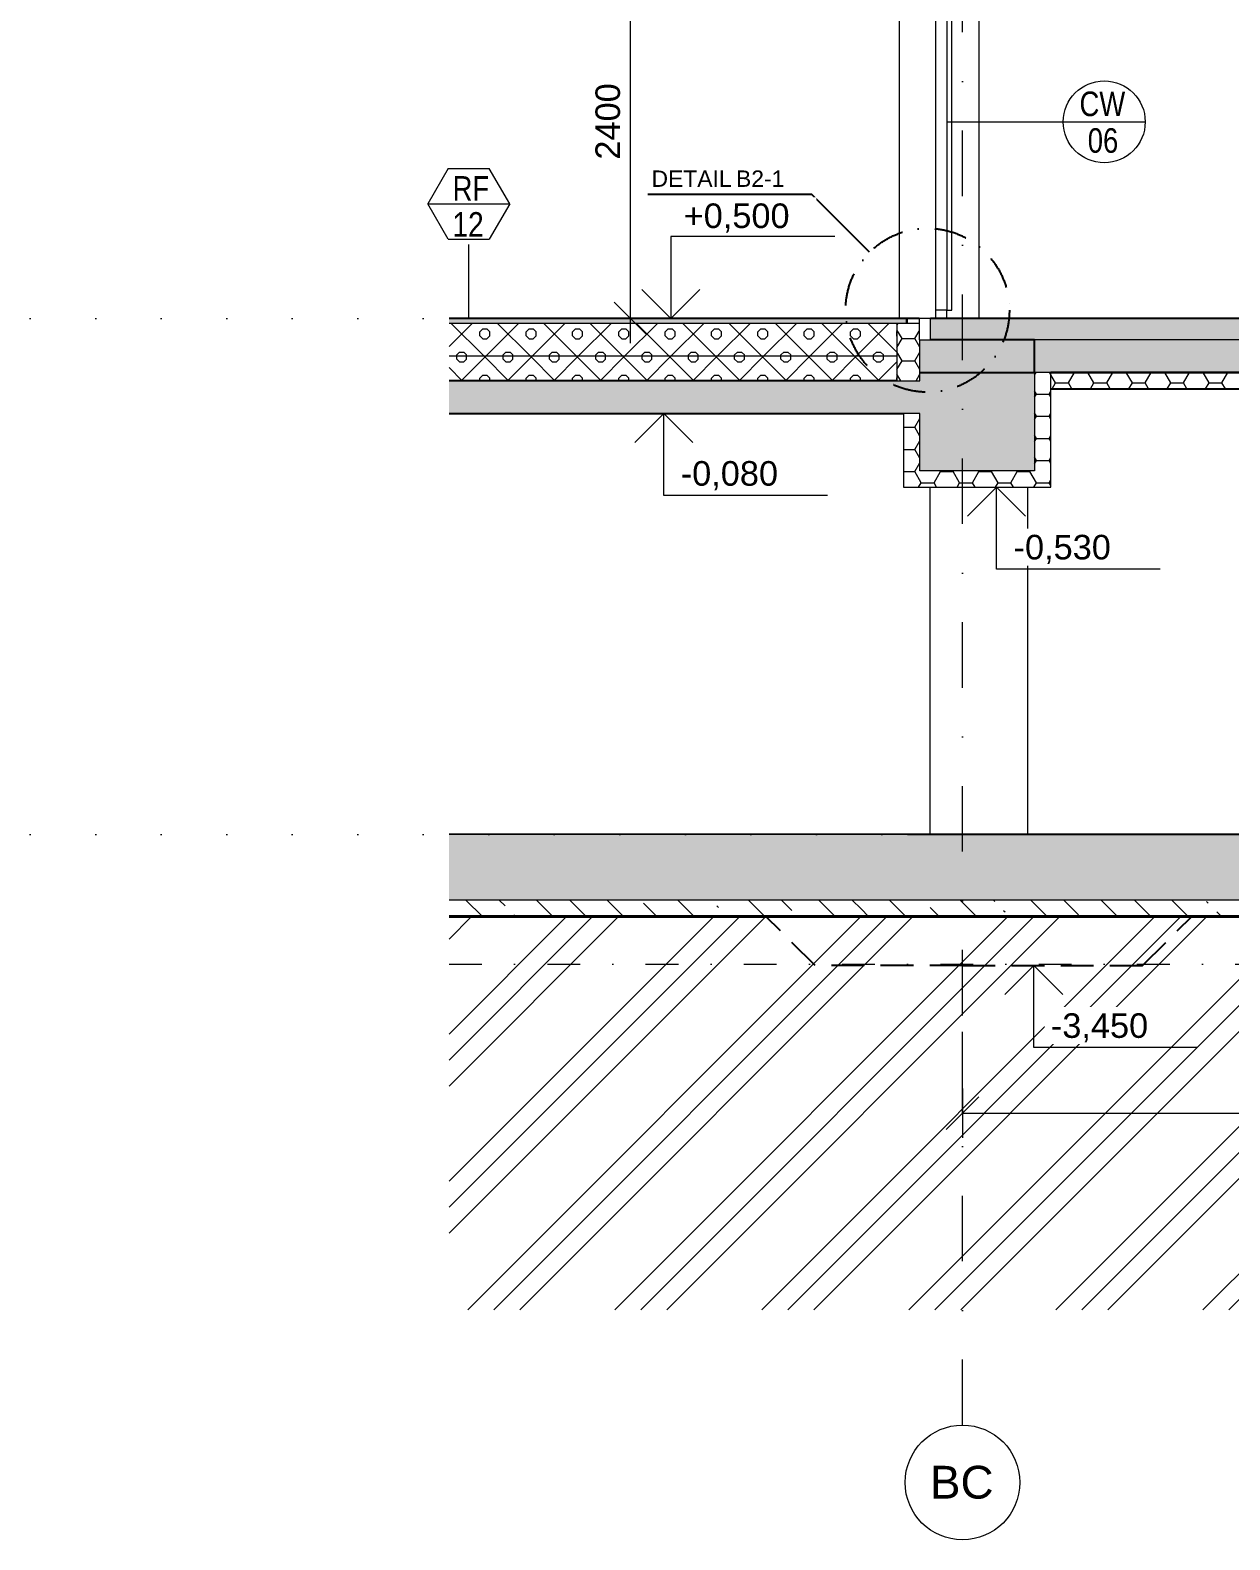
# Model space of a CAD drawing. Header units: millimetres. Extents: x -10201 to 171407, y -8645 to 72638.
# Drawn here: x 34618 to 41944, y -6954 to 2259 of the extents above; entities that cross this region are included whole.
import ezdxf

# ---------------------------------------------------------------- set-up
doc = ezdxf.new("R2010")
doc.units = ezdxf.units.MM
for name, pattern in [('HA_Dash_3mm-S1mm', [300, 200, -100]), ('HA_DashDot_10mm-S3mm', [1000, 400, -300, 0, -300]), ('HA_DashDot_4mm-S1mm', [400, 200, -100, 0, -100]), ('HA_DashDot_6mm-S2mm', [600, 200, -200, 0, -200]), ('HA_Dot-S4mm', [400, 0, -400])]:
    doc.linetypes.add(name, pattern=pattern)
for name, color, linetype, lineweight in [('A-____-____-DIMS', 9, 'Continuous', 5), ('A-____-____-DIMS-100', 9, 'Continuous', 5), ('A-CLNG-____-MCUT', 9, 'Continuous', 25), ('A-CLNG-____-PATT', 9, 'Continuous', 25), ('A-DETL-____-CNTR', 9, 'HA_DashDot_6mm-S2mm', 9), ('A-DETL-____-HDLN', 9, 'HA_Dash_3mm-S1mm', 25), ('A-DETL-____-OTLN', 9, 'Continuous', 25), ('A-DETL-____-THIN', 9, 'Continuous', 9), ('A-DETL-____-WIDE', 9, 'Continuous', 40), ('A-DETL-GENF-OTLN', 9, 'Continuous', 9), ('A-DOOR-____-MCUT', 9, 'Continuous', 9), ('A-DOOR-____-OTLN', 9, 'Continuous', 9), ('A-FLOR-____-IDEN', 9, 'Continuous', 9), ('A-FLOR-____-MCUT', 9, 'Continuous', 25), ('A-FLOR-____-OVHD', 9, 'HA_DashDot_4mm-S1mm', 25), ('A-FLOR-____-PATT', 9, 'Continuous', 25), ('A-FLOR-LEVL-OTLN', 9, 'Continuous', 9), ('A-GLAZ-CWMG-MCUT', 9, 'Continuous', 5), ('A-GLAZ-CWMG-OTLN', 9, 'Continuous', 5), ('A-WALL-____-IDEN', 9, 'Continuous', 9), ('A-WALL-____-MCUT', 9, 'Continuous', 25), ('A-WALL-____-OTLN', 9, 'Continuous', 9), ('A-WALL-____-PATT', 9, 'Continuous', 25), ('C-PRKG-____-OTLN', 9, 'Continuous', 9), ('G-____-____-DIMS', 9, 'Continuous', 5), ('G-____-____-TEXT', 9, 'Continuous', 5), ('S-BEAM-____-MCUT', 9, 'Continuous', 25), ('S-BEAM-____-OTLN', 9, 'Continuous', 9), ('S-COLS-____-OTLN', 9, 'Continuous', 9), ('S-GRID-____-IDEN', 9, 'Continuous', 9), ('S-GRID-____-OTLN', 9, 'Continuous', 5)]:
    doc.layers.add(name, color=color, linetype=linetype, lineweight=lineweight)
doc.styles.add('Arial', font='arial.ttf', dxfattribs={"height": 200})
doc.styles.add('Arial Narrow', font='ARIALN.TTF', dxfattribs={"height": 150})
doc.styles.add('Arial_1', font='arial.ttf', dxfattribs={"height": 150})
doc.styles.add('Arial_2', font='arial.ttf', dxfattribs={"height": 100})
doc.styles.add('Arial_3', font='arial.ttf', dxfattribs={"width": 0.8, "height": 150})
doc.dimstyles.new('Inner_Dimensions', dxfattribs={"dimscale": 304.8, "dimtxt": 153.03891, "dimasz": 0.656168, "dimexe": 0.492126, "dimexo": 0.0625, "dimgap": 0.065617, "dimtad": 1, "dimdec": 0, "dimzin": 0, "dimdsep": 46, "dimtxsty": 'Arial_1', "dimblk1": 'OBLIQUE', "dimblk2": 'OBLIQUE', "dimsah": 1, "dimcen": 0.09, "dimdle": 0.492126, "dimazin": 0, "dimtfac": 1, "dimtdec": 4, "dimtix": 1, "dimtmove": 0, "dimatfit": 3, "dimfxl": 0.492126, "dimfxlon": 1, "dimtvp": 1, "dimtolj": 1, "dimtzin": 0, "dimlwd": 9, "dimlwe": 9, "dimarcsym": 2})
pattern_1 = [(45, (44935.33, 1865.4), (-141.4214, 141.4214), []), (0, (45160.68, 1931.64), (141.421, 141.421), [25, -257.843]), (45, (45185.68, 1931.64), (-141.4214, 141.4214), [25, -175]), (90, (45203.35, 1949.32), (-141.421, 141.421), [25, -257.843]), (135, (45203.35, 1974.32), (-141.4214, -141.4214), [25, -175]), (0, (45160.68, 1992), (141.421, 141.421), [25, -257.843]), (45, (45143, 1974.32), (-141.4214, 141.4214), [25, -175]), (90, (45143, 1949.32), (-141.421, 141.421), [25, -257.843]), (135, (45160.68, 1931.64), (-141.4214, -141.4214), [25, -175]), (135, (45128.18, 1865.4), (-141.4214, -141.4214), [])]
pattern_2 = [(0, (44864.62, 1865.4), (117.187, 67.658), [78.125, -156.25]), (120, (44864.62, 1865.4), (-117.18755, 67.6588), [78.125, -156.25]), (60, (44864.62, 1865.4), (-5e-05, 135.3159), [0, -156.25, 78.125, 0])]

# ---------------------------------------------------------------- blocks, each defined once
blk = doc.blocks.new('Obdélníková příčel - 50x70mm EXT-1516296-ŘEZ 2-2 OBJEKT B')
at = {"layer": 'A-GLAZ-CWMG-OTLN', "color": 10}
blk.add_line((43787.7, 2850), (43787.7, 550), dxfattribs=at)
blk = doc.blocks.new('ABMV_CW_Single_Swing_Generic - Ex_Glass_SKLOPNE-1553233-ŘEZ 2-2 OBJEKT B')
at = {"layer": 'A-DOOR-____-MCUT', "color": 250}
for p, q in [((43887.7, 2850), (43857.7, 2850)), ((43857.7, 2850), (43857.7, 550)), ((43887.7, 550), (43887.7, 2850)), ((43857.7, 550), (43887.7, 550))]:
    blk.add_line(p, q, dxfattribs=at)
blk = doc.blocks.new('Obdélníková příčel - 50x70mm EXT-1516068-ŘEZ 2-2 OBJEKT B')
at = {"layer": 'A-GLAZ-CWMG-MCUT', "color": 10}
for p, q in [((43857.7, 550), (43787.7, 550)), ((43787.7, 550), (43787.7, 500)), ((43787.7, 500), (43857.7, 500)), ((43857.7, 500), (43857.7, 550))]:
    blk.add_line(p, q, dxfattribs=at)
blk = doc.blocks.new('185-01_OBJEKT B_Central_rvt-2-ŘEZ 2-2 OBJEKT B')
at = {"layer": 'A-FLOR-____-PATT', "lineweight": 5}
h = blk.add_hatch(color=7, dxfattribs=at)
h.paths.add_polyline_path([(50115.9, 370), (50677.7, 370), (50677.7, 500), (48852.7, 500), (48852.7, 370), (49569, 370)])
h.paths.add_polyline_path([(44099.4, 370), (48737.7, 370), (48737.7, 500), (43757.7, 500), (43757.7, 370)])
h.paths.add_polyline_path([(55822.7, 370), (55822.7, 500), (50927.7, 500), (50927.7, 370), (55038.5, 370)])
at = {"layer": 'A-FLOR-____-PATT', "lineweight": 9}
blk.add_hatch(color=254, dxfattribs=at).paths.add_polyline_path([(50115.9, 170), (55862.7, 170), (55862.7, 370), (43692.7, 370), (43692.7, 170), (49569, 170)])
at = {"layer": 'A-WALL-____-PATT', "lineweight": 5}
h = blk.add_hatch(dxfattribs=at)
h.set_pattern_fill('FP_21', color=10, style=0, pattern_type=2)
h.set_pattern_definition([(45, (48505.64, 1865.4), (-212.132, 212.132), []), (45, (48655.64, 1865.4), (-212.132, 212.132), []), (315, (48505.64, 1865.4), (212.132, 212.132), []), (315, (48655.64, 1865.4), (212.132, 212.132), [])])
h.paths.add_polyline_path([(43687.7, 470), (43687.7, 500), (43612.7, 500), (43612.7, 470), (43631.2, 470)])
h.paths.add_polyline_path([(43742.7, 2900), (43742.7, 3135), (43627.7, 3135), (43627.7, 2900)])
h.paths.add_polyline_path([(43772.7, 2900), (43772.7, 2900), (43772.7, 3135)])
at = {"layer": 'A-FLOR-____-MCUT', "color": 50}
for p, q in [((48107.7, 500), (43757.7, 500)), ((43692.7, 170), (44392.7, 170)), ((44492.7, 170), (55862.7, 170))]:
    blk.add_line(p, q, dxfattribs=at)
at = {"layer": 'A-FLOR-____-MCUT', "color": 250, "lineweight": 9}
blk.add_line((48737.7, 370), (43757.7, 370), dxfattribs=at)
at = {"layer": 'A-WALL-____-MCUT', "color": 50}
for p, q in [((43612.7, 500), (43612.7, 470)), ((43687.7, 500), (43612.7, 500))]:
    blk.add_line(p, q, dxfattribs=at)
at = {"layer": 'A-WALL-____-OTLN', "color": 250}
for p, q in [((43567.7, 500), (43567.7, 2900)), ((44052.7, 2900), (44052.7, 500))]:
    blk.add_line(p, q, dxfattribs=at)
at = {"layer": 'A-DOOR-____-OTLN', "color": 250, "lineweight": 9}
blk.add_blockref('ABMV_CW_Single_Swing_Generic - Ex_Glass_SKLOPNE-1553233-ŘEZ 2-2 OBJEKT B', (0, 0), dxfattribs=at)
at = {"layer": 'A-GLAZ-CWMG-OTLN', "color": 250, "lineweight": 9}
for name in ['Obdélníková příčel - 50x70mm EXT-1516296-ŘEZ 2-2 OBJEKT B', 'Obdélníková příčel - 50x70mm EXT-1516068-ŘEZ 2-2 OBJEKT B']:
    blk.add_blockref(name, (0, 0), dxfattribs=at)
blk = doc.blocks.new('HA_sCO_Rectangle - 300X600-1910398-ŘEZ 2-2 OBJEKT B')
at = {"layer": 'S-COLS-____-OTLN'}
for p, q in [((43752.7, -530), (43752.7, -2650)), ((44352.7, -2650), (44352.7, -530))]:
    blk.add_line(p, q, dxfattribs=at)
blk = doc.blocks.new('HA_PA_Perpendicular_SingleStall - Generic-1376841-ŘEZ 2-2 OBJEKT B')
at = {"layer": 'C-PRKG-____-OTLN', "lineweight": 5}
for p, q in [((40817.6, -2645), (43617.7, -2645)), ((43617.7, -2650), (40817.6, -2650)), ((43617.7, -2645), (43617.7, -2650))]:
    blk.add_line(p, q, dxfattribs=at)
blk = doc.blocks.new('Grid - Radius 3_5mm-353793-ŘEZ 2-2 OBJEKT B')
at = {"layer": 'S-GRID-____-IDEN'}
blk.add_circle((55602.8, -6604.1), 350, dxfattribs=at)
blk = doc.blocks.new('DIMBLOCK92-ŘEZ 2-2 OBJEKT B')
at = {"layer": 'A-____-____-DIMS-100', "lineweight": 9}
for p, q in [((38285, 2900), (38185, 3000)), ((38435, 2900), (38135, 2900)), ((38285, 350), (38285, 2900)), ((38285, 2900), (38385, 2800)), ((38285, 2900), (38435, 2900)), ((38285, 500), (38185, 600)), ((38135, 500), (38435, 500)), ((38285, 500), (38135, 500)), ((38285, 500), (38385, 400))]:
    blk.add_line(p, q, dxfattribs=at)
at = {"layer": 'A-____-____-DIMS-100', "color": 0, "lineweight": 9, "insert": (38070.3, 1469.3), "char_height": 150, "width": 553.765, "attachment_point": 1, "rotation": 90, "line_spacing_factor": 0.941778, "style": 'Arial_1'}
blk.add_mtext('2400', dxfattribs=at)
blk = doc.blocks.new('_Oblique')
at = {"color": 0, "linetype": 'ByBlock', "lineweight": -2}
blk.add_line((-0.5, -0.5), (0.5, 0.5), dxfattribs=at)
blk = doc.blocks.new('DIMBLOCK95-ŘEZ 2-2 OBJEKT B')
at = {"layer": 'A-____-____-DIMS-100', "lineweight": 9}
for p, q in [((40311.7, -4200.3), (40311.7, -4500.3)), ((40311.7, -4350.3), (40311.7, -4200.3)), ((47161.7, -4200.3), (47161.7, -4500.3)), ((47161.7, -4350.3), (47161.7, -4200.3)), ((40311.7, -4350.3), (40411.7, -4250.3)), ((47161.7, -4350.3), (47261.7, -4250.3)), ((40311.7, -4350.3), (40211.7, -4450.3)), ((40311.7, -4350.3), (47161.7, -4350.3)), ((47161.7, -4350.3), (47061.7, -4450.3))]:
    blk.add_line(p, q, dxfattribs=at)
at = {"layer": 'A-____-____-DIMS-100', "color": 0, "lineweight": 9, "insert": (43506, -4135.5), "char_height": 150, "width": 553.765, "attachment_point": 1, "line_spacing_factor": 0.941778, "style": 'Arial_1'}
blk.add_mtext('6850', dxfattribs=at)
blk = doc.blocks.new('Spot Elevations - Default-792506-ŘEZ 2-2 OBJEKT B')
at = {"layer": 'G-____-____-DIMS', "lineweight": 9}
for p, q in [((57231.1, 12440), (56231.1, 12440)), ((56231.1, 12440), (56231.1, 11940)), ((56054.4, 12116.8), (56231.1, 11940)), ((56231.1, 11940), (56407.9, 12116.8))]:
    blk.add_line(p, q, dxfattribs=at)
blk = doc.blocks.new('Spot Elevations - Flipped-794089-ŘEZ 2-2 OBJEKT B')
at = {"layer": 'G-____-____-DIMS', "lineweight": 9}
for p, q in [((53244.3, 9423.2), (53421.1, 9600)), ((53421.1, 9600), (53597.9, 9423.2)), ((53421.1, 9100), (53421.1, 9600)), ((54421.1, 9100), (53421.1, 9100))]:
    blk.add_line(p, q, dxfattribs=at)
blk = doc.blocks.new('N_Floor Tag - Standard-1821837-ŘEZ 2-2 OBJEKT B')
at = {"layer": 'A-FLOR-____-IDEN'}
for p, q in [((40812.7, 1415.9), (40687.7, 1199.4)), ((40812.7, 1415.9), (41062.7, 1415.9)), ((41187.7, 1199.4), (41062.7, 1415.9)), ((40812.7, 982.9), (40687.7, 1199.4)), ((40687.7, 1199.4), (41187.7, 1199.4)), ((41187.7, 1199.4), (41062.7, 982.9)), ((40812.7, 982.9), (41062.7, 982.9))]:
    blk.add_line(p, q, dxfattribs=at)
at = {"layer": 'A-FLOR-____-IDEN', "lineweight": 5, "insert": (40839.2, 1368.4), "char_height": 150, "width": 275.781, "attachment_point": 1, "style": 'Arial_3'}
blk.add_mtext('RF', dxfattribs=at)
blk = doc.blocks.new('HA_TAG_cWA - Default-922888-ŘEZ 2-2 OBJEKT B')
at = {"layer": 'A-WALL-____-IDEN'}
blk.add_line((44568.5, 1700), (45068.5, 1700), dxfattribs=at)
blk.add_circle((44818.5, 1700), 250, dxfattribs=at)

msp = doc.modelspace()

# ---------------------------------------------------------------- hatches: boundary and pattern name
at = {"layer": 'A-CLNG-____-PATT', "lineweight": 5}
h = msp.add_hatch(dxfattribs=at)
h.set_pattern_fill('FP_28', color=256, style=0, pattern_type=2)
h.set_pattern_definition(pattern_2)
h.paths.add_polyline_path([(47021.9, 70), (47036.7, 70), (47036.7, 170), (40851.7, 170), (40851.7, 70), (45927.9, 70)])
at = {"layer": 'A-DETL-GENF-OTLN', "lineweight": 5}
h = msp.add_hatch(dxfattribs=at)
h.set_pattern_fill('FP_28', color=10, style=0, pattern_type=2)
h.set_pattern_definition(pattern_2)
h.paths.add_polyline_path([(39911.7, 120), (40051.7, 120), (40051.7, 370), (40046.7, 370), (40046.7, 470), (39911.7, 470)])
h = msp.add_hatch(dxfattribs=at)
h.set_pattern_fill('FP_28', color=10, style=0, pattern_type=2)
h.set_pattern_definition(pattern_2)
h.paths.add_polyline_path([(40851.7, -530), (40851.7, 170), (40751.7, 170), (40751.7, -430), (40051.7, -430), (40051.7, -80), (39951.7, -80), (39951.7, -530), (40458.4, -530)])
h = msp.add_hatch(dxfattribs=at)
h.set_pattern_fill('FP_31', color=10, style=0, pattern_type=2)
h.set_pattern_definition([(45, (44864.6, 1865.4), (-449.013, 449.013), []), (45, (45023.4, 1865.4), (0, 898.026), []), (45, (44705.9, 1865.4), (0, 898.026), [])])
h.paths.add_polyline_path([(37176.6, -5550.3), (54679.3, -5550.3), (54679.3, -1732.5), (53261.7, -3150), (37176.6, -3150), (37176.6, -5265.9)])
at = {"layer": 'A-FLOR-____-PATT', "lineweight": 5}
msp.add_hatch(color=256, dxfattribs=at).paths.add_polyline_path([(39364.4, 470), (39971.7, 470), (39971.7, 500), (37176.6, 500), (37176.6, 470)])
h = msp.add_hatch(dxfattribs=at)
h.set_pattern_fill('FP_20', color=256, style=0, pattern_type=2)
h.set_pattern_definition(pattern_1)
h.paths.add_polyline_path([(39364.4, 270), (39911.7, 270), (39911.7, 470), (37176.6, 470), (37176.6, 270)])
h = msp.add_hatch(dxfattribs=at)
h.set_pattern_fill('FP_20', color=256, style=0, pattern_type=2)
h.set_pattern_definition(pattern_1)
h.paths.add_polyline_path([(39364.4, 120), (39911.7, 120), (39911.7, 270), (37176.6, 270), (37176.6, 120)])
at = {"layer": 'A-FLOR-____-PATT', "lineweight": 9}
for points in [[(37176.6, -80), (40051.7, -80), (40051.7, 120), (37176.6, 120)], [(52221.7, -3050), (52221.7, -2650), (37176.6, -2650), (37176.6, -3050), (50303.6, -3050)]]:
    msp.add_hatch(color=256, dxfattribs=at).paths.add_polyline_path(points)
at = {"layer": 'A-FLOR-____-PATT', "lineweight": 5}
h = msp.add_hatch(dxfattribs=at)
h.set_pattern_fill('FP_27', color=256, style=0, pattern_type=2)
h.set_pattern_definition([(315, (44864.62, 1865.4), (215.526, 215.526), []), (315, (44864.62, 2068.6), (215.526, 215.526), [127, -76.2, 12.7, -76.2, -127]), (315, (44864.62, 2068.6), (215.526, 215.526), [-292.1, 127, 0])])
h.paths.add_polyline_path([(49585.4, -3150), (52221.7, -3150), (52221.7, -3050), (37176.6, -3050), (37176.6, -3150), (45927.9, -3150)])
at = {"layer": 'S-BEAM-____-OTLN', "lineweight": 5}
msp.add_hatch(color=256, dxfattribs=at).paths.add_polyline_path([(40751.7, -430), (40751.7, 370), (40051.7, 370), (40051.7, -430), (40458.4, -430)])

# ---------------------------------------------------------------- linework, layer by layer
at = {"layer": 'A-CLNG-____-MCUT'}
for p, q in [((47036.7, 170), (40851.7, 170)), ((40851.7, 70), (47036.7, 70))]:
    msp.add_line(p, q, dxfattribs=at)
at = {"layer": 'A-DETL-____-CNTR'}
msp.add_line((37176.6, -3440), (54622.1, -3440), dxfattribs=at)
at = {"layer": 'A-DETL-____-HDLN'}
for p, q in [((39411.7, -3450), (39111.7, -3150)), ((41411.7, -3450), (41711.7, -3150)), ((40311.7, -3450), (39411.7, -3450)), ((40311.7, -3450), (41411.7, -3450))]:
    msp.add_line(p, q, dxfattribs=at)
at = {"layer": 'A-DETL-____-OTLN'}
for p, q in [((39391, 1257.1), (38391, 1257.1)), ((39744.6, 903.6), (39391, 1257.1))]:
    msp.add_line(p, q, dxfattribs=at)
at = {"layer": 'A-DETL-____-THIN'}
for p, q in [((40046.7, 470), (39911.7, 470)), ((39911.7, 470), (39911.7, 120)), ((40046.7, 500), (40046.7, 370)), ((40116.7, 500), (40046.7, 500)), ((40116.7, 370), (40116.7, 500)), ((40046.7, 370), (40116.7, 370)), ((40051.7, 120), (40051.7, 370)), ((39911.7, 120), (40051.7, 120)), ((40851.7, 170), (40751.7, 170)), ((40751.7, 170), (40751.7, -430)), ((40851.7, -430), (40851.7, 170)), ((40051.7, -80), (39951.7, -80)), ((39951.7, -80), (39951.7, -530)), ((40051.7, -430), (40051.7, -80)), ((40751.7, -430), (40051.7, -430)), ((40851.7, -530), (40851.7, -430)), ((39951.7, -530), (40851.7, -530))]:
    msp.add_line(p, q, dxfattribs=at)
at = {"layer": 'A-DETL-____-WIDE'}
msp.add_line((49585.4, -3150), (37176.6, -3150), dxfattribs=at)
at = {"layer": 'A-FLOR-____-IDEN'}
msp.add_line((37296.7, 500), (37296.7, 952.1), dxfattribs=at)
at = {"layer": 'A-FLOR-____-MCUT'}
for p, q in [((39971.7, 500), (37176.6, 500)), ((39971.7, 470), (39971.7, 500)), ((39911.7, 120), (37176.6, 120)), ((37176.6, -80), (39951.7, -80)), ((51861.7, -2650), (39976.7, -2650))]:
    msp.add_line(p, q, dxfattribs=at)
at = {"layer": 'A-FLOR-____-MCUT', "lineweight": 9}
for p, q in [((39911.7, 470), (37176.6, 470)), ((39911.7, 270), (37176.6, 270)), ((46036.7, -3050), (37176.6, -3050))]:
    msp.add_line(p, q, dxfattribs=at)
at = {"layer": 'A-FLOR-____-OVHD'}
msp.add_circle((40098.1, 550), 500, dxfattribs=at)
at = {"layer": 'A-FLOR-LEVL-OTLN', "linetype": 'HA_Dot-S4mm', "lineweight": 5}
for p, q in [((34618.5, 500), (57194, 500)), ((34618.5, -2650), (57194, -2650))]:
    msp.add_line(p, q, dxfattribs=at)
at = {"layer": 'A-WALL-____-IDEN'}
msp.add_line((40216.7, 1700), (40927.5, 1700), dxfattribs=at)
at = {"layer": 'S-BEAM-____-MCUT'}
for p, q in [((40751.7, 370), (40116.7, 370)), ((40751.7, 170), (40751.7, 370))]:
    msp.add_line(p, q, dxfattribs=at)
at = {"layer": 'S-GRID-____-OTLN', "linetype": 'HA_DashDot_10mm-S3mm', "lineweight": 9}
for p, q in [((40311.7, -3754.1), (40311.7, 14405.1)), ((40311.7, -6254.1), (40311.7, -3754.1))]:
    msp.add_line(p, q, dxfattribs=at)

# ---------------------------------------------------------------- block references
at = {"lineweight": 5}
msp.add_blockref('185-01_OBJEKT B_Central_rvt-2-ŘEZ 2-2 OBJEKT B', (-3641, 0), dxfattribs=at)
at = {"layer": 'A-FLOR-____-IDEN', "lineweight": 5}
msp.add_blockref('N_Floor Tag - Standard-1821837-ŘEZ 2-2 OBJEKT B', (-3641, 0), dxfattribs=at)
at = {"layer": 'A-WALL-____-IDEN'}
msp.add_blockref('HA_TAG_cWA - Default-922888-ŘEZ 2-2 OBJEKT B', (-3641, 0), dxfattribs=at)
at = {"layer": 'C-PRKG-____-OTLN'}
msp.add_blockref('HA_PA_Perpendicular_SingleStall - Generic-1376841-ŘEZ 2-2 OBJEKT B', (-3641, 0), dxfattribs=at)
at = {"layer": 'G-____-____-DIMS', "lineweight": 9}
for name, p in [('Spot Elevations - Default-792506-ŘEZ 2-2 OBJEKT B', (-17699.7, -11440)), ('Spot Elevations - Flipped-794089-ŘEZ 2-2 OBJEKT B', (-14933.7, -9680)), ('Spot Elevations - Flipped-794089-ŘEZ 2-2 OBJEKT B', (-12901.1, -10130)), ('Spot Elevations - Flipped-794089-ŘEZ 2-2 OBJEKT B', (-12673.3, -13050))]:
    msp.add_blockref(name, p, dxfattribs=at)
at = {"layer": 'S-COLS-____-OTLN'}
msp.add_blockref('HA_sCO_Rectangle - 300X600-1910398-ŘEZ 2-2 OBJEKT B', (-3641, 0), dxfattribs=at)
at = {"layer": 'S-GRID-____-IDEN'}
msp.add_blockref('Grid - Radius 3_5mm-353793-ŘEZ 2-2 OBJEKT B', (-15291, 0), dxfattribs=at)

# ---------------------------------------------------------------- texts
at = {"layer": 'A-FLOR-____-IDEN', "lineweight": 5, "insert": (37197.1, 1148.7), "char_height": 150, "width": 240.506, "attachment_point": 1, "style": 'Arial Narrow'}
msp.add_mtext('12', dxfattribs=at)
at = {"layer": 'A-WALL-____-IDEN', "lineweight": 5, "char_height": 150, "attachment_point": 1, "style": 'Arial_3'}
for s, insert, width in [('CW', (41026.4, 1884.7), 352.742), ('06', (41076.8, 1661), 230.886)]:
    msp.add_mtext(s, dxfattribs=dict(at, insert=insert, width=width))
at = {"layer": 'G-____-____-TEXT', "color": 7, "lineweight": 9, "char_height": 100, "attachment_point": 1, "style": 'Arial_2'}
for s, insert, width in [('DETAIL ', (38412.9, 1403.1), 625.316), ('B2-1', (38928.9, 1403.1), 360.759)]:
    msp.add_mtext(s, dxfattribs=dict(at, insert=insert, width=width))
at = {"layer": 'S-GRID-____-IDEN', "lineweight": 5, "insert": (40113.5, -6502.6), "char_height": 200, "width": 481.012, "attachment_point": 1, "style": 'Arial'}
msp.add_mtext('BC', dxfattribs=at)

# ---------------------------------------------------------------- dimensions: what is measured, and where the dimension line sits
at = {"layer": 'A-____-____-DIMS', "lineweight": 9}
dim = msp.add_linear_dim(base=(38285, 2900), p1=(38135, 500), p2=(38435, 2900), angle=90, dimstyle='Inner_Dimensions', override={"dimpost": '<>', "dimfxl": 2418.677324}, dxfattribs=at)
dim.commit()
dim.dimension.update_dxf_attribs({"geometry": 'DIMBLOCK92-ŘEZ 2-2 OBJEKT B', "text_midpoint": (38188.4, 1700)})
dim = msp.add_linear_dim(base=(47161.7, -4350.3), p1=(40311.7, -4200.3), p2=(47161.7, -4200.3), dimstyle='Inner_Dimensions', override={"dimpost": '<>', "dimfxl": 6850}, dxfattribs=at)
dim.commit()
dim.dimension.update_dxf_attribs({"geometry": 'DIMBLOCK95-ŘEZ 2-2 OBJEKT B', "text_midpoint": (43736.7, -4253.7)})

# ---------------------------------------------------------------- next in the draw order: texts
at = {"layer": 'G-____-____-DIMS', "lineweight": 9, "char_height": 150, "attachment_point": 1, "line_spacing_factor": 0.941778, "style": 'Arial_1', "bg_fill": 3, "box_fill_scale": 1.25, "bg_fill_color": 256, "bg_fill_true_color": 13158600, "bg_fill_transparency": 0}
for s, insert, width in [('+0,500', (38609.3, 1201.8), 773.133), ('-0,080', (38591.3, -370.7), 710.695), ('-0,530', (40623.8, -820.7), 710.695), ('-3,450', (40851.6, -3740.7), 710.695)]:
    msp.add_mtext(s, dxfattribs=dict(at, insert=insert, width=width))

doc.saveas('drawing.dxf')
